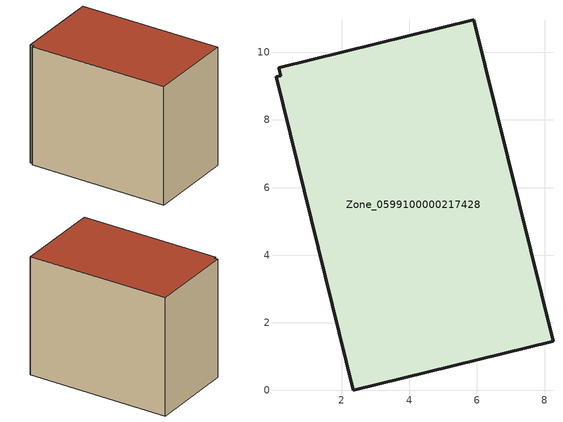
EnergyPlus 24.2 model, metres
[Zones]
Zone_0599100000217428
 floor ground (C_G): 0.14,9.54 5.9,10.97 8.25,1.46 2.35,0 0.06,9.28 0.2,9.31 z0
 wall outside (C_F): 8.25,1.46 5.9,10.97 0.14,9.54 0.2,9.31 0.06,9.28 2.35,0 8.25,1.46 z0:8.21
 roof outside (C_R): 5.9,10.97 0.14,9.54 0.2,9.31 0.06,9.28 2.35,0 8.25,1.46 z8.21
[BUILDING]
Pand.0599100000217428: North Axis=0; Terrain=City; Loads Convergence Tolerance Value=0.04; Temperature Convergence Tolerance Value=0.4; Solar Distribution=FullExterior; Maximum Number of Warmup Days=25; Minimum Number of Warmup Days=1
[Site:Location]
Rotterdam.The.Hague.AP_ZH_NLD Design_Conditions: Latitude=51.96; Longitude=4.45; Time Zone=1; Elevation=-4.5
[SITE:GROUNDTEMPERATURE:BUILDINGSURFACE]
18, 18, 18, 18, 18, 18, 18, 18, 18, 18, 18, 18
[MATERIAL] Thermal Absorptance=0.9; Solar Absorptance=0.7; Visible Absorptance=0.7
Name | Roughness | Thickness | Conductivity | Density | Specific Heat
G.TI.1965-1974 | MediumSmooth | 0.15 | 0.882353 | 540 | 1210
F.TI.1965-1974 | Rough | 0.3 | 0.697674 | 1920 | 840
R.TI.1965-1974 | MediumRough | 0.2 | 0.232558 | 1500 | 1000
[CONSTRUCTION]
C_G: G.TI.1965-1974
C_F: F.TI.1965-1974
C_R: R.TI.1965-1974
[ZONE]
Zone_0599100000217428: Type=1; Multiplier=1; Ceiling Height=Autocalculate; Volume=Autocalculate; Floor Area=autocalculate; Part of Total Floor Area=Yes
[ZONEINFILTRATION:DESIGNFLOWRATE]
Infil_Zone_0599100000217428: Zone or ZoneList or Space or SpaceList=Zone_0599100000217428; Schedule=AlwaysOn; Design Flow Rate Calculation Method=Flow/Area; Flow Rate per Floor Area=0.003; Constant Term Coefficient=1; Temperature Term Coefficient=0; Velocity Term Coefficient=0; Velocity Squared Term Coefficient=0
[HVACTEMPLATE:ZONE:IDEALLOADSAIRSYSTEM]
Zone_0599100000217428: Maximum Heating Supply Air Temperature=50; Minimum Cooling Supply Air Temperature=13; Maximum Heating Supply Air Humidity Ratio=0.0156; Minimum Cooling Supply Air Humidity Ratio=0.0077; Heating Limit=NoLimit; Cooling Limit=NoLimit; Dehumidification Control Type=ConstantSensibleHeatRatio; Cooling Sensible Heat Ratio=0.7; Dehumidification Setpoint=60; Humidification Control Type=None; Humidification Setpoint=30; Outdoor Air Method=None; Outdoor Air Flow Rate per Person=0.00944; Outdoor Air Flow Rate per Zone Floor Area=0; Outdoor Air Flow Rate per Zone=0; Demand Controlled Ventilation Type=None; Outdoor Air Economizer Type=NoEconomizer; Heat Recovery Type=None; Sensible Heat Recovery Effectiveness=0.7; Latent Heat Recovery Effectiveness=0.65
[ZONECONTROL:THERMOSTAT]
ThermostatControl_Zone_0599100000217428: Zone or ZoneList=Zone_0599100000217428; Control Type Schedule=DualSetpointControlType; Control 1=Thermostat_Zone_0599100000217428; Temperature Difference Between Cutout And Setpoint=0
[THERMOSTATSETPOINT:DUALSETPOINT]
Thermostat_Zone_0599100000217428: Heating Setpoint Temperature Schedule=HeatingSetpoint_Zone_0599100000217428; Cooling Setpoint Temperature Schedule=CoolingSetpoint_Zone_0599100000217428
[SCHEDULE:COMPACT]
HeatingSetpoint_Zone_0599100000217428: Through: 12/31, For: AllDays, Until: 24:00, 21
CoolingSetpoint_Zone_0599100000217428: Through: 12/31, For: AllDays, Until: 24:00, 24
DualSetpointControlType: Through: 12/31, For: AllDays, Until: 24:00, 4
AlwaysOn: Through: 12/31, For: AllDays, Until: 24:00, 1
